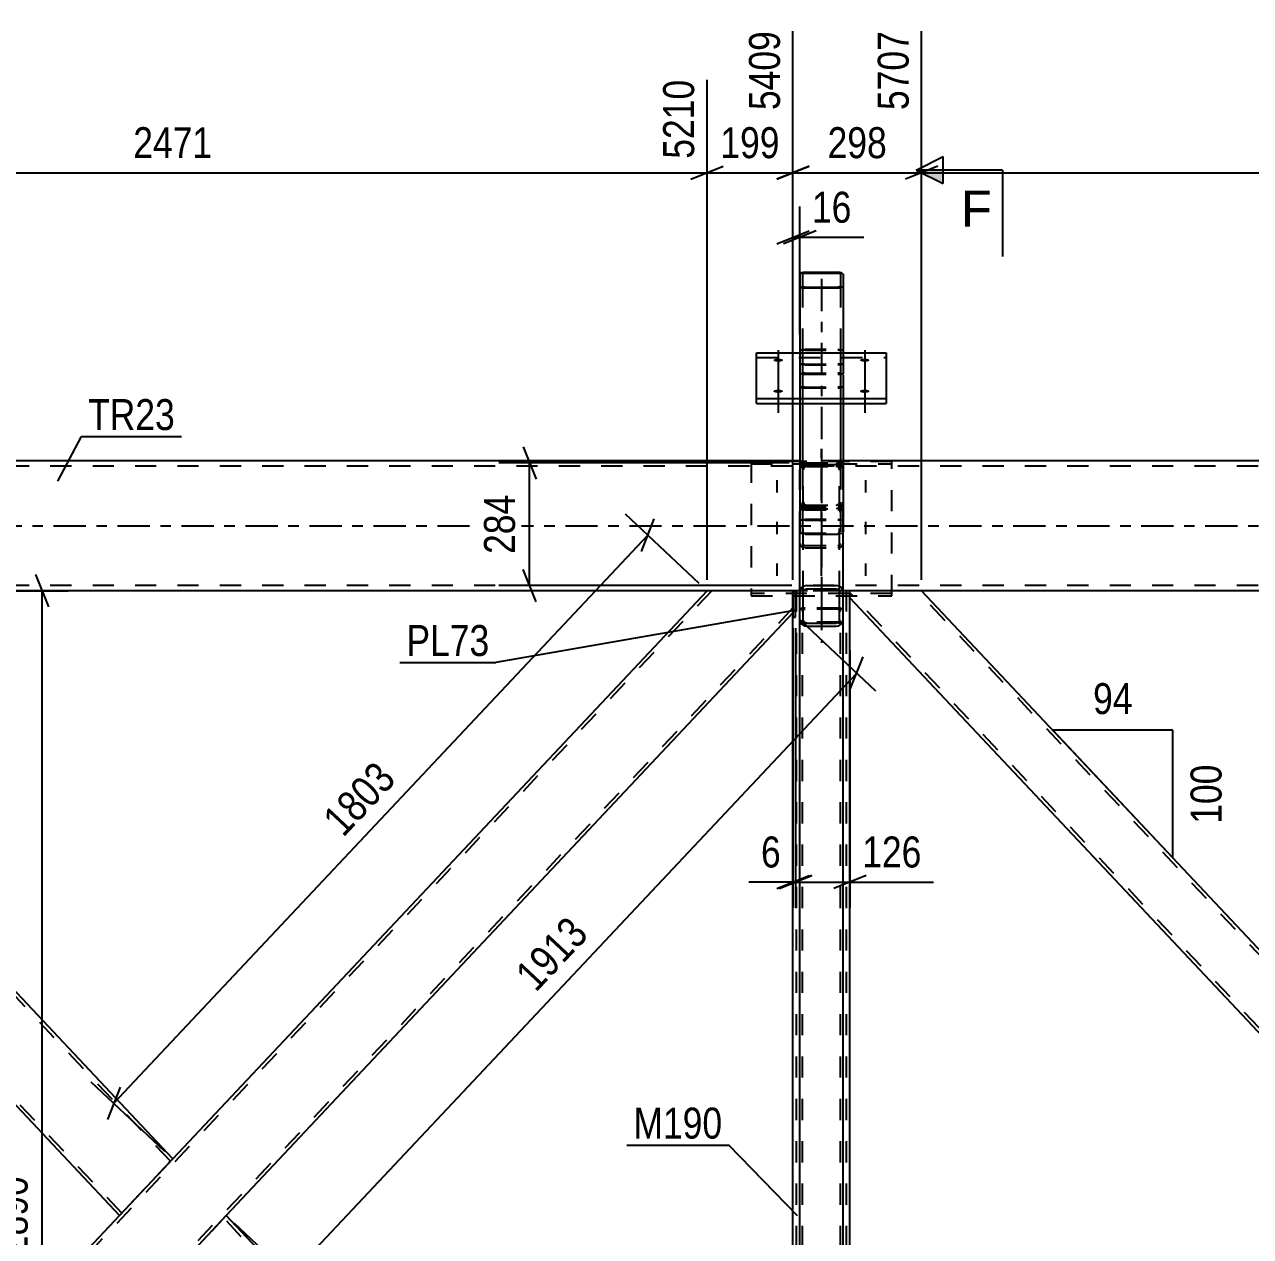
# Model space of a CAD drawing. Header units: millimetres. Extents: x 0 to 1189, y 0 to 841.
# Drawn here: x 322.8 to 436.2, y 567.7 to 679.8 of the extents above; entities that cross this region are included whole.
import ezdxf

# ---------------------------------------------------------------- set-up
doc = ezdxf.new("R2010")
doc.units = ezdxf.units.MM
doc.linetypes.add('DXK_LINE_DOT2', pattern=[3.9198, 1.9599, -1.9599])
doc.linetypes.add('DXK_LINE_DOT3', pattern=[5.9187, 2.979, -0.9799, 0.9799, -0.9799])
doc.styles.add('Arial', font='ARIAL.TTF', dxfattribs={"height": 0.2})
doc.styles.add('Arial Narrow', font='ARIALN.TTF', dxfattribs={"height": 0.2})

# ---------------------------------------------------------------- blocks, each defined once
blk = doc.blocks.new('Part-405118385-1400 - 1390')
at = {"color": 7, "linetype": 'DXK_LINE_DOT2'}
for p, q in [((402.97, 639.41), (389.97, 639.41)), ((389.97, 639.41), (389.97, 626.97)), ((389.97, 639.19), (402.97, 639.19)), ((402.97, 626.97), (402.97, 639.41)), ((402.97, 627.19), (389.97, 627.19)), ((389.97, 626.97), (402.97, 626.97))]:
    blk.add_line(p, q, dxfattribs=at)
blk = doc.blocks.new('Part-405118385-1401 - 1390')
at = {"color": 7, "linetype": 'DXK_LINE_DOT3'}
blk.add_line((396.47, 629.88), (396.47, 640.58), dxfattribs=at)
at = {"color": 7, "linetype": 'DXK_LINE_DOT2'}
for p, q in [((394.5, 638.94), (394.47, 638.77)), ((394.47, 638.77), (394.47, 631.87)), ((394.51, 638.97), (394.5, 638.94)), ((394.71, 638.77), (394.73, 638.87)), ((394.71, 638.77), (394.71, 631.87)), ((394.73, 638.87), (394.78, 638.95)), ((394.95, 639.28), (394.77, 639.24)), ((394.78, 638.95), (394.86, 639.01)), ((394.86, 639.01), (394.95, 639.03)), ((394.95, 639.28), (397.99, 639.28)), ((394.95, 639.03), (397.99, 639.03)), ((398.17, 639.24), (397.99, 639.28)), ((397.99, 639.03), (398.08, 639.01)), ((398.08, 639.01), (398.16, 638.95)), ((398.16, 638.95), (398.21, 638.87)), ((398.21, 638.87), (398.23, 638.77)), ((398.23, 638.77), (398.23, 631.87)), ((398.44, 638.94), (398.43, 638.97)), ((398.47, 638.77), (398.44, 638.94)), ((398.47, 638.77), (398.47, 631.87)), ((394.47, 635.54), (394.51, 635.34)), ((394.61, 635.05), (394.77, 635.14)), ((394.73, 635.44), (394.71, 635.54)), ((394.78, 635.36), (394.73, 635.44)), ((394.77, 635.14), (394.95, 635.18)), ((394.86, 635.3), (394.78, 635.36)), ((394.95, 635.28), (394.86, 635.3)), ((394.95, 635.28), (397.99, 635.28)), ((394.95, 635.18), (397.99, 635.18)), ((398.08, 635.3), (397.99, 635.28)), ((397.99, 635.18), (398.17, 635.14)), ((398.16, 635.36), (398.08, 635.3)), ((398.21, 635.44), (398.16, 635.36)), ((398.17, 635.14), (398.33, 635.05)), ((398.23, 635.54), (398.21, 635.44)), ((398.43, 635.34), (398.47, 635.54)), ((394.47, 634.73), (394.51, 634.9)), ((394.51, 634.9), (394.61, 635.05)), ((394.73, 634.81), (394.71, 634.73)), ((394.78, 634.89), (394.73, 634.81)), ((394.77, 635.07), (394.95, 635.03)), ((394.86, 634.94), (394.78, 634.89)), ((394.95, 634.95), (394.86, 634.94)), ((394.95, 635.03), (397.99, 635.03)), ((394.95, 634.95), (397.99, 634.95)), ((397.99, 635.03), (398.17, 635.07)), ((398.08, 634.94), (397.99, 634.95)), ((398.16, 634.89), (398.08, 634.94)), ((398.21, 634.81), (398.16, 634.89)), ((398.23, 634.73), (398.21, 634.81)), ((398.33, 635.05), (398.43, 634.9)), ((398.43, 634.9), (398.47, 634.73)), ((394.51, 631.7), (394.47, 631.87)), ((394.61, 631.55), (394.51, 631.7)), ((394.71, 631.87), (394.73, 631.79)), ((394.73, 631.79), (394.78, 631.71)), ((394.78, 631.71), (394.86, 631.66)), ((398.08, 631.66), (398.16, 631.71)), ((398.16, 631.71), (398.21, 631.79)), ((398.21, 631.79), (398.23, 631.87)), ((398.43, 631.7), (398.33, 631.55)), ((398.47, 631.87), (398.43, 631.7)), ((394.77, 631.45), (394.61, 631.55)), ((394.95, 631.42), (394.77, 631.45)), ((394.86, 631.66), (394.95, 631.65)), ((394.95, 631.65), (397.99, 631.65)), ((394.95, 631.42), (397.99, 631.42)), ((397.99, 631.65), (398.08, 631.66)), ((398.17, 631.45), (397.99, 631.42)), ((398.33, 631.55), (398.17, 631.45))]:
    blk.add_line(p, q, dxfattribs=at)
for centre, start, end in [((394.97, 638.79), 114.32, 159.2417), ((397.97, 638.79), 20.7583, 65.68), ((394.97, 635.52), 200.7583, 245.68), ((397.97, 635.52), 294.32, 339.2417)]:
    blk.add_arc(centre, 0.496, start, end, dxfattribs=at)
blk = doc.blocks.new('Part-405118385-1491 - 1390')
at = {"color": 2, "linetype": 'Continuous'}
for p, q in [((394.07, 627.46), (393.83, 627.46)), ((393.83, 627.46), (393.83, 625)), ((394.07, 625), (394.07, 627.46)), ((393.83, 625), (394.07, 625))]:
    blk.add_line(p, q, dxfattribs=at)
blk = doc.blocks.new('Bolt-405118385-1552 - 1390')
at = {"color": 1, "linetype": 'DXK_LINE_DOT2'}
for p, q in [((392.37, 636.54), (392.37, 637.67)), ((396.47, 636.54), (396.47, 637.67)), ((400.57, 636.54), (400.57, 637.67)), ((392.37, 632.68), (392.37, 633.82)), ((400.57, 632.68), (400.57, 633.82)), ((392.37, 628.83), (392.37, 629.97)), ((396.47, 628.83), (396.47, 629.97)), ((400.57, 628.83), (400.57, 629.97))]:
    blk.add_line(p, q, dxfattribs=at)
blk = doc.blocks.new('Part-405118385-1550 - 1390')
at = {"color": 2, "linetype": 'Continuous'}
for p, q in [((394.47, 639.46), (177.47, 639.46)), ((634.47, 639.46), (398.47, 639.46)), ((385.91, 627.46), (287.03, 627.46)), ((394.47, 627.46), (394.07, 627.46)), ((634.47, 627.46), (398.47, 627.46))]:
    blk.add_line(p, q, dxfattribs=at)
at = {"color": 7, "linetype": 'DXK_LINE_DOT2'}
for p, q in [((895.47, 638.98), (177.47, 638.98)), ((398.47, 639.46), (394.47, 639.46)), ((895.47, 627.94), (177.47, 627.94)), ((895.47, 627.46), (278.87, 627.46)), ((394.07, 627.46), (385.91, 627.46)), ((398.47, 627.46), (394.47, 627.46))]:
    blk.add_line(p, q, dxfattribs=at)
at = {"color": 7, "linetype": 'DXK_LINE_DOT3'}
blk.add_line((177.47, 633.46), (895.47, 633.46), dxfattribs=at)
blk = doc.blocks.new('Part-405118385-41529 - 1390')
at = {"color": 2, "linetype": 'Continuous'}
for p, q in [((394.51, 656.8), (394.47, 656.74)), ((394.47, 656.74), (394.47, 649.47)), ((394.61, 656.86), (394.51, 656.8)), ((394.77, 656.9), (394.61, 656.86)), ((394.71, 656.74), (394.73, 656.77)), ((394.71, 656.74), (394.71, 655.63)), ((394.73, 656.77), (394.78, 656.8)), ((394.95, 656.91), (394.77, 656.9)), ((394.78, 656.8), (394.86, 656.82)), ((394.86, 656.82), (394.95, 656.82)), ((394.95, 656.91), (397.99, 656.91)), ((394.95, 656.82), (397.99, 656.82)), ((398.17, 656.9), (397.99, 656.91)), ((397.99, 656.82), (398.08, 656.82)), ((398.08, 656.82), (398.16, 656.8)), ((398.16, 656.8), (398.21, 656.77)), ((398.33, 656.86), (398.17, 656.9)), ((398.21, 656.77), (398.23, 656.74)), ((398.23, 656.74), (398.23, 655.63)), ((398.43, 656.8), (398.33, 656.86)), ((398.47, 656.74), (398.43, 656.8)), ((398.47, 656.74), (398.47, 649.47)), ((394.47, 655.63), (394.51, 655.56)), ((394.51, 655.56), (394.61, 655.51)), ((394.61, 655.51), (394.77, 655.47)), ((394.73, 655.6), (394.71, 655.63)), ((394.78, 655.57), (394.73, 655.6)), ((394.86, 655.55), (394.78, 655.57)), ((394.95, 655.54), (394.86, 655.55)), ((394.95, 655.54), (397.99, 655.54)), ((398.08, 655.55), (397.99, 655.54)), ((398.16, 655.57), (398.08, 655.55)), ((398.21, 655.6), (398.16, 655.57)), ((398.17, 655.47), (398.33, 655.51)), ((398.23, 655.63), (398.21, 655.6)), ((398.33, 655.51), (398.43, 655.56)), ((398.43, 655.56), (398.47, 655.63)), ((394.77, 655.47), (394.95, 655.46)), ((394.95, 655.46), (397.99, 655.46)), ((397.99, 655.46), (398.17, 655.47))]:
    blk.add_line(p, q, dxfattribs=at)
at = {"color": 7, "linetype": 'DXK_LINE_DOT2'}
for p, q in [((394.71, 655.63), (394.71, 639.26)), ((398.23, 655.63), (398.23, 639.26)), ((394.47, 649.47), (394.47, 639.26)), ((398.47, 649.47), (398.47, 639.26)), ((398.47, 639.46), (394.47, 639.46)), ((394.47, 639.28), (394.71, 639.28)), ((394.51, 639.2), (394.47, 639.26)), ((394.61, 639.14), (394.51, 639.2)), ((394.77, 639.1), (394.61, 639.14)), ((394.71, 639.26), (394.73, 639.23)), ((394.73, 639.23), (394.78, 639.2)), ((394.95, 639.09), (394.77, 639.1)), ((394.78, 639.2), (394.86, 639.18)), ((394.86, 639.18), (394.95, 639.18)), ((394.95, 639.18), (397.99, 639.18)), ((397.99, 639.09), (394.95, 639.09)), ((397.99, 639.18), (398.08, 639.18)), ((398.17, 639.1), (397.99, 639.09)), ((398.08, 639.18), (398.16, 639.2)), ((398.16, 639.2), (398.21, 639.23)), ((398.33, 639.14), (398.17, 639.1)), ((398.21, 639.23), (398.23, 639.26)), ((398.23, 639.28), (398.47, 639.28)), ((398.43, 639.2), (398.33, 639.14)), ((398.47, 639.26), (398.43, 639.2))]:
    blk.add_line(p, q, dxfattribs=at)
blk = doc.blocks.new('Part-405118385-1679 - 1390')
at = {"color": 2, "linetype": 'Continuous'}
for p, q in [((336.47, 564.4), (341.41, 569.66)), ((393.83, 513.92), (341.41, 569.66)), ((336.47, 564.4), (385.89, 511.86)), ((385.91, 511.86), (393.83, 511.86))]:
    blk.add_line(p, q, dxfattribs=at)
at = {"color": 7, "linetype": 'DXK_LINE_DOT2'}
for p, q in [((393.83, 513.45), (341.19, 569.42)), ((336.69, 564.64), (336.71, 564.65)), ((386.33, 511.86), (336.69, 564.64)), ((393.83, 511.86), (393.83, 513.92)), ((385.89, 511.86), (385.91, 511.86)), ((385.91, 511.86), (385.89, 511.86))]:
    blk.add_line(p, q, dxfattribs=at)
blk = doc.blocks.new('Part-405118385-1724 - 1390')
at = {"color": 7, "linetype": 'DXK_LINE_DOT2'}
for p, q in [((399.11, 627.46), (393.83, 627.46)), ((393.83, 625), (393.83, 627.46)), ((394.15, 511.86), (394.15, 627.46)), ((398.79, 511.86), (398.79, 627.46)), ((399.11, 626.8), (399.11, 627.46)), ((393.83, 511.86), (393.83, 514.32)), ((393.83, 511.86), (399.11, 511.86)), ((399.11, 511.86), (399.11, 512.52))]:
    blk.add_line(p, q, dxfattribs=at)
at = {"color": 2, "linetype": 'Continuous'}
for p, q in [((399.11, 512.52), (399.11, 626.8)), ((393.83, 514.32), (393.83, 625))]:
    blk.add_line(p, q, dxfattribs=at)
blk = doc.blocks.new('Part-405118385-1774 - 1390')
at = {"color": 2, "linetype": 'Continuous'}
for p, q in [((399.11, 626.8), (399.11, 627.46)), ((456.47, 573.51), (405.74, 627.46)), ((452.85, 569.66), (399.11, 626.8)), ((456.03, 573.04), (452.85, 569.66)), ((456.47, 573.51), (456.03, 573.04))]:
    blk.add_line(p, q, dxfattribs=at)
at = {"color": 7, "linetype": 'DXK_LINE_DOT2'}
for p, q in [((405.74, 627.46), (399.11, 627.46)), ((453.07, 569.89), (399.11, 627.26)), ((456.25, 573.28), (405.3, 627.46)), ((456.44, 573.48), (456.03, 573.04)), ((453.07, 569.89), (453.08, 569.91))]:
    blk.add_line(p, q, dxfattribs=at)
blk = doc.blocks.new('Part-405118385-1794 - 1390')
at = {"color": 7, "linetype": 'DXK_LINE_DOT2'}
for p, q in [((386.33, 627.46), (279.11, 513.45)), ((385.89, 627.46), (385.91, 627.46)), ((385.91, 627.46), (385.89, 627.46)), ((393.83, 625.4), (393.83, 627.46)), ((393.83, 625.86), (286.62, 511.86)), ((336.47, 574.91), (331.53, 569.66)), ((341.41, 569.66), (336.47, 564.4))]:
    blk.add_line(p, q, dxfattribs=at)
at = {"color": 2, "linetype": 'Continuous'}
for p, q in [((385.89, 627.46), (336.47, 574.91)), ((393.83, 627.46), (385.91, 627.46)), ((393.83, 625.4), (341.41, 569.66)), ((331.53, 569.66), (279.11, 513.92))]:
    blk.add_line(p, q, dxfattribs=at)
blk = doc.blocks.new('Part-405118385-1799 - 1390')
at = {"color": 2, "linetype": 'Continuous'}
for p, q in [((279.11, 625.4), (279.11, 627.46)), ((287.03, 627.46), (279.11, 627.46)), ((336.47, 574.91), (287.06, 627.46)), ((279.11, 625.4), (331.53, 569.66)), ((336.03, 574.45), (331.53, 569.66)), ((336.34, 574.78), (336.03, 574.45)), ((336.47, 574.91), (336.34, 574.78))]:
    blk.add_line(p, q, dxfattribs=at)
at = {"color": 7, "linetype": 'DXK_LINE_DOT2'}
for p, q in [((336.25, 574.68), (286.62, 627.46)), ((287.06, 627.46), (287.03, 627.46)), ((287.06, 627.46), (287.03, 627.46)), ((279.11, 626.33), (279.11, 625.4)), ((331.75, 569.89), (279.11, 625.86)), ((336.2, 574.62), (336.03, 574.45)), ((336.34, 574.78), (336.25, 574.68)), ((331.75, 569.89), (331.77, 569.91))]:
    blk.add_line(p, q, dxfattribs=at)
blk = doc.blocks.new('Part-405118385-1823 - 1390')
at = {"color": 7, "linetype": 'DXK_LINE_DOT2'}
for p, q in [((393.83, 627.46), (394.07, 627.46)), ((393.83, 627.46), (393.83, 625)), ((394.07, 627.46), (394.07, 625)), ((393.83, 625), (394.07, 625))]:
    blk.add_line(p, q, dxfattribs=at)
blk = doc.blocks.new('Part-405118385-1833 - 1390')
at = {"color": 7, "linetype": 'DXK_LINE_DOT2'}
for p, q in [((394.51, 625.74), (394.47, 625.68)), ((394.47, 624.77), (394.47, 625.68)), ((394.61, 625.8), (394.51, 625.74)), ((394.77, 625.83), (394.61, 625.8)), ((394.71, 625.68), (394.73, 625.71)), ((394.71, 511.86), (394.71, 625.68)), ((394.73, 625.71), (394.78, 625.74)), ((394.95, 625.84), (394.77, 625.83)), ((394.78, 625.74), (394.79, 625.74)), ((394.79, 625.74), (394.86, 625.75)), ((394.86, 625.75), (394.88, 625.76)), ((394.88, 625.76), (394.95, 625.76)), ((397.99, 625.84), (394.95, 625.84)), ((397.99, 625.76), (394.95, 625.76)), ((398.17, 625.83), (397.99, 625.84)), ((397.99, 625.76), (398.08, 625.75)), ((398.08, 625.75), (398.16, 625.74)), ((398.16, 625.74), (398.21, 625.71)), ((398.33, 625.8), (398.17, 625.83)), ((398.21, 625.71), (398.23, 625.68)), ((398.23, 511.86), (398.23, 625.68)), ((398.43, 625.74), (398.33, 625.8)), ((398.47, 625.68), (398.43, 625.74)), ((398.47, 624.77), (398.47, 625.68)), ((394.51, 624.57), (394.61, 624.52)), ((394.61, 624.52), (394.77, 624.48)), ((394.73, 624.6), (394.71, 624.63)), ((394.78, 624.58), (394.73, 624.6)), ((394.77, 624.48), (394.95, 624.47)), ((394.86, 624.56), (394.78, 624.58)), ((394.86, 624.56), (394.89, 624.56)), ((394.89, 624.56), (394.95, 624.55)), ((397.99, 624.55), (394.95, 624.55)), ((394.95, 624.47), (397.99, 624.47)), ((398.08, 624.56), (397.99, 624.55)), ((397.99, 624.47), (398.17, 624.48)), ((398.16, 624.58), (398.08, 624.56)), ((398.21, 624.6), (398.16, 624.58)), ((398.17, 624.48), (398.33, 624.52)), ((398.23, 624.63), (398.21, 624.6)), ((398.43, 624.57), (398.33, 624.52)), ((394.77, 522.62), (394.95, 522.77)), ((394.95, 521.8), (394.86, 521.73)), ((394.95, 522.77), (397.99, 522.77)), ((394.95, 521.8), (397.99, 521.8)), ((397.99, 522.77), (398.17, 522.62)), ((398.08, 521.73), (397.99, 521.8)), ((394.47, 520.84), (394.51, 521.58)), ((394.73, 521.21), (394.71, 520.84)), ((398.23, 520.84), (398.21, 521.21)), ((398.43, 521.58), (398.47, 520.84)), ((398.17, 511.86), (397.99, 511.86)), ((398.33, 511.86), (398.23, 511.86))]:
    blk.add_line(p, q, dxfattribs=at)
at = {"color": 2, "linetype": 'Continuous'}
for p, q in [((394.47, 511.86), (394.47, 624.77)), ((394.47, 624.63), (394.51, 624.57)), ((394.51, 624.57), (394.51, 624.57)), ((398.43, 624.57), (398.47, 624.63)), ((398.43, 624.57), (398.43, 624.57)), ((398.47, 511.86), (398.47, 624.77)), ((397.99, 511.86), (394.47, 511.86)), ((398.33, 511.86), (397.99, 511.86)), ((398.43, 511.86), (398.33, 511.86)), ((398.47, 511.86), (398.43, 511.86))]:
    blk.add_line(p, q, dxfattribs=at)
at = {"color": 7, "linetype": 'DXK_LINE_DOT2'}
for centre, radius, start, end in [((397.31, 521.43), 2.8, 154.9533, 176.9972), ((396.13, 521.14), 1.4, 154.9533, 176.9972), ((396.81, 521.14), 1.4, 3.0028, 25.0467), ((395.63, 521.43), 2.8, 3.0028, 25.0467)]:
    blk.add_arc(centre, radius, start, end, dxfattribs=at)
blk = doc.blocks.new('Part-405118385-1836 - 1390')
at = {"color": 7, "linetype": 'DXK_LINE_DOT3'}
blk.add_line((396.47, 640.58), (396.47, 622.63), dxfattribs=at)
at = {"color": 7, "linetype": 'DXK_LINE_DOT2'}
for p, q in [((394.47, 638.6), (394.51, 638.8)), ((394.47, 632.87), (394.47, 638.6)), ((394.51, 638.8), (394.52, 638.86)), ((394.81, 638.73), (394.79, 638.6)), ((394.79, 627.33), (394.79, 638.6)), ((394.86, 639.23), (395.11, 639.28)), ((395.11, 638.94), (394.99, 638.92)), ((395.11, 639.28), (397.83, 639.28)), ((395.11, 638.94), (397.83, 638.94)), ((397.83, 639.28), (398.07, 639.23)), ((397.95, 638.92), (397.83, 638.94)), ((398.15, 638.6), (398.13, 638.73)), ((398.15, 627.33), (398.15, 638.6)), ((398.42, 638.86), (398.47, 638.6)), ((398.47, 632.87), (398.47, 638.6)), ((394.52, 635.45), (394.47, 635.71)), ((394.79, 635.71), (394.81, 635.58)), ((395.11, 635.03), (394.86, 635.08)), ((394.99, 635.39), (395.11, 635.37)), ((395.11, 635.37), (397.83, 635.37)), ((397.83, 635.37), (397.95, 635.39)), ((398.07, 635.08), (397.83, 635.03)), ((398.13, 635.58), (398.15, 635.71)), ((398.47, 635.71), (398.42, 635.45)), ((395.11, 635.03), (397.83, 635.03)), ((398.47, 624.77), (398.47, 627.33))]:
    blk.add_line(p, q, dxfattribs=at)
at = {"color": 2, "linetype": 'Continuous'}
for p, q in [((394.47, 624.77), (394.47, 632.87)), ((398.47, 627.33), (398.47, 632.87)), ((394.52, 627.56), (394.47, 627.33)), ((394.66, 627.75), (394.52, 627.56)), ((394.86, 627.88), (394.66, 627.75)), ((394.79, 627.33), (394.81, 627.44)), ((394.79, 624.77), (394.79, 627.33)), ((394.81, 627.44), (394.88, 627.54)), ((395.11, 627.93), (394.86, 627.88)), ((394.88, 627.54), (394.99, 627.61)), ((394.99, 627.61), (395.11, 627.63)), ((395.11, 627.93), (397.83, 627.93)), ((395.11, 627.63), (397.83, 627.63)), ((398.07, 627.88), (397.83, 627.93)), ((397.83, 627.63), (397.95, 627.61)), ((397.95, 627.61), (398.06, 627.54)), ((398.06, 627.54), (398.13, 627.44)), ((398.28, 627.75), (398.07, 627.88)), ((398.13, 627.44), (398.15, 627.33)), ((398.15, 624.77), (398.15, 627.33)), ((398.42, 627.56), (398.28, 627.75)), ((398.47, 627.33), (398.42, 627.56)), ((398.47, 624.77), (398.47, 627.33)), ((394.47, 624.77), (394.52, 624.54)), ((394.52, 624.54), (394.66, 624.35)), ((394.66, 624.35), (394.86, 624.22)), ((394.81, 624.66), (394.79, 624.77)), ((394.88, 624.56), (394.81, 624.66)), ((394.86, 624.22), (395.11, 624.17)), ((394.99, 624.49), (394.88, 624.56)), ((395.11, 624.47), (394.99, 624.49)), ((395.11, 624.47), (397.83, 624.47)), ((395.11, 624.17), (397.83, 624.17)), ((397.95, 624.49), (397.83, 624.47)), ((397.83, 624.17), (398.07, 624.22)), ((398.06, 624.56), (397.95, 624.49)), ((398.13, 624.66), (398.06, 624.56)), ((398.07, 624.22), (398.28, 624.35)), ((398.15, 624.77), (398.13, 624.66)), ((398.28, 624.35), (398.42, 624.54)), ((398.42, 624.54), (398.47, 624.77))]:
    blk.add_line(p, q, dxfattribs=at)
at = {"color": 7, "linetype": 'DXK_LINE_DOT2'}
for centre, radius, start, end in [((395.14, 638.63), 0.662, 114.3199, 159.2417), ((395.12, 638.62), 0.331, 114.3199, 159.2417), ((397.82, 638.62), 0.331, 20.7583, 65.6801), ((397.8, 638.63), 0.662, 20.7583, 65.6801), ((395.14, 635.68), 0.662, 200.7583, 245.6801), ((395.12, 635.7), 0.331, 200.7583, 245.6801), ((397.82, 635.7), 0.331, 294.3199, 339.2417), ((397.8, 635.68), 0.662, 294.3199, 339.2417)]:
    blk.add_arc(centre, radius, start, end, dxfattribs=at)
blk = doc.blocks.new('Part-405118385-41522 - 1390')
at = {"color": 7, "linetype": 'DXK_LINE_DOT3'}
blk.add_line((396.47, 656.3), (396.47, 623.99), dxfattribs=at)
at = {"color": 7, "linetype": 'DXK_LINE_DOT2'}
for p, q in [((394.77, 647.57), (394.61, 647.53)), ((394.95, 647.58), (394.77, 647.57)), ((394.95, 647.58), (397.99, 647.58)), ((398.17, 647.57), (397.99, 647.58)), ((398.33, 647.53), (398.17, 647.57)), ((394.51, 647.48), (394.47, 647.42)), ((394.47, 647.42), (394.47, 644.78)), ((394.61, 647.53), (394.51, 647.48)), ((394.71, 647.42), (394.73, 647.45)), ((394.71, 647.42), (394.71, 632.87)), ((394.73, 647.45), (394.78, 647.48)), ((394.78, 647.48), (394.86, 647.49)), ((394.86, 647.49), (394.95, 647.5)), ((394.95, 647.5), (397.99, 647.5)), ((397.99, 647.5), (398.08, 647.49)), ((398.08, 647.49), (398.16, 647.48)), ((398.16, 647.48), (398.21, 647.45)), ((398.21, 647.45), (398.23, 647.42)), ((398.23, 647.42), (398.23, 632.87)), ((398.43, 647.48), (398.33, 647.53)), ((398.47, 647.42), (398.43, 647.48)), ((398.47, 647.42), (398.47, 644.78)), ((394.47, 646.38), (394.51, 646.32)), ((394.51, 646.32), (394.61, 646.26)), ((394.61, 646.26), (394.77, 646.23)), ((394.73, 646.35), (394.71, 646.38)), ((394.78, 646.32), (394.73, 646.35)), ((394.77, 646.23), (394.95, 646.21)), ((394.86, 646.3), (394.78, 646.32)), ((394.95, 646.3), (394.86, 646.3)), ((394.95, 646.3), (397.99, 646.3)), ((394.95, 646.21), (397.99, 646.21)), ((398.08, 646.3), (397.99, 646.3)), ((397.99, 646.21), (398.17, 646.23)), ((398.16, 646.32), (398.08, 646.3)), ((398.21, 646.35), (398.16, 646.32)), ((398.17, 646.23), (398.33, 646.26)), ((398.23, 646.38), (398.21, 646.35)), ((398.33, 646.26), (398.43, 646.32)), ((398.43, 646.32), (398.47, 646.38)), ((394.47, 633.91), (394.51, 633.97)), ((394.51, 633.97), (394.61, 634.02)), ((394.61, 634.02), (394.77, 634.06)), ((394.78, 633.96), (394.73, 633.94)), ((394.77, 634.06), (394.95, 634.07)), ((394.86, 633.98), (394.78, 633.96)), ((394.95, 633.99), (394.86, 633.98)), ((394.95, 634.07), (397.99, 634.07)), ((394.95, 633.99), (397.99, 633.99)), ((397.99, 634.07), (398.17, 634.06)), ((398.08, 633.98), (397.99, 633.99)), ((398.16, 633.96), (398.08, 633.98)), ((398.16, 633.96), (398.17, 633.96)), ((398.17, 634.06), (398.33, 634.02)), ((398.17, 633.96), (398.21, 633.94)), ((398.33, 634.02), (398.43, 633.97)), ((398.43, 633.97), (398.47, 633.91)), ((394.73, 633.94), (394.71, 633.91)), ((394.71, 632.87), (394.73, 632.83)), ((394.73, 632.83), (394.78, 632.81)), ((394.78, 632.81), (394.86, 632.79)), ((398.08, 632.79), (398.16, 632.81)), ((398.16, 632.81), (398.21, 632.83)), ((398.23, 633.91), (398.21, 633.94)), ((398.21, 632.83), (398.23, 632.87)), ((394.86, 632.79), (394.95, 632.78)), ((394.95, 632.78), (397.99, 632.78)), ((397.99, 632.78), (398.08, 632.79))]:
    blk.add_line(p, q, dxfattribs=at)
at = {"color": 2, "linetype": 'Continuous'}
for p, q in [((394.47, 644.78), (394.47, 632.87)), ((398.47, 644.78), (398.47, 632.87)), ((394.51, 632.8), (394.47, 632.87)), ((398.47, 632.87), (398.43, 632.8)), ((394.61, 632.75), (394.51, 632.8)), ((394.77, 632.71), (394.61, 632.75)), ((394.95, 632.7), (394.77, 632.71)), ((394.95, 632.7), (397.99, 632.7)), ((398.17, 632.71), (397.99, 632.7)), ((398.33, 632.75), (398.17, 632.71)), ((398.43, 632.8), (398.33, 632.75))]:
    blk.add_line(p, q, dxfattribs=at)
blk = doc.blocks.new('Part-405118385-41523 - 1390')
at = {"color": 2, "linetype": 'Continuous'}
for p, q in [((390.47, 644.78), (390.47, 649.47)), ((390.47, 649.47), (402.47, 649.47)), ((402.47, 649.47), (402.47, 644.78)), ((390.47, 645.23), (402.47, 645.23)), ((390.47, 644.78), (402.47, 644.78))]:
    blk.add_line(p, q, dxfattribs=at)
at = {"color": 7, "linetype": 'DXK_LINE_DOT2'}
blk.add_line((390.47, 649.02), (402.47, 649.02), dxfattribs=at)
blk = doc.blocks.new('Part-405118385-41528 - 1390')
at = {"color": 7, "linetype": 'DXK_LINE_DOT2'}
for p, q in [((394.47, 649.62), (394.5, 649.68)), ((394.47, 649.47), (394.47, 644.78)), ((394.5, 649.68), (394.61, 649.74)), ((394.61, 649.74), (394.76, 649.78)), ((394.73, 649.65), (394.71, 649.62)), ((394.71, 649.62), (394.71, 639.15)), ((394.78, 649.68), (394.73, 649.65)), ((394.76, 649.78), (394.95, 649.79)), ((394.86, 649.7), (394.78, 649.68)), ((394.95, 649.7), (394.86, 649.7)), ((394.95, 649.79), (397.99, 649.79)), ((394.95, 649.7), (397.99, 649.7)), ((397.99, 649.79), (398.17, 649.78)), ((398.08, 649.7), (397.99, 649.7)), ((398.16, 649.68), (398.08, 649.7)), ((398.21, 649.65), (398.16, 649.68)), ((398.17, 649.78), (398.33, 649.74)), ((398.23, 649.62), (398.21, 649.65)), ((398.23, 649.62), (398.23, 639.15)), ((398.33, 649.74), (398.33, 649.74)), ((398.33, 649.74), (398.43, 649.68)), ((398.43, 649.68), (398.47, 649.62)), ((398.47, 649.62), (398.47, 639.15)), ((394.5, 648.44), (394.47, 648.51)), ((394.61, 648.39), (394.5, 648.44)), ((394.76, 648.35), (394.61, 648.39)), ((394.71, 648.51), (394.73, 648.48)), ((394.73, 648.48), (394.78, 648.45)), ((394.95, 648.34), (394.76, 648.35)), ((394.78, 648.45), (394.86, 648.43)), ((394.86, 648.43), (394.95, 648.42)), ((394.95, 648.42), (397.99, 648.42)), ((394.95, 648.34), (397.99, 648.34)), ((397.99, 648.42), (398.08, 648.43)), ((398.17, 648.35), (397.99, 648.34)), ((398.08, 648.43), (398.16, 648.45)), ((398.16, 648.45), (398.21, 648.48)), ((398.33, 648.39), (398.17, 648.35)), ((398.21, 648.48), (398.23, 648.51)), ((398.43, 648.44), (398.33, 648.39)), ((398.47, 648.51), (398.43, 648.44)), ((398.47, 639.46), (394.47, 639.46)), ((394.47, 639.46), (394.47, 639.15)), ((394.47, 639.28), (394.51, 639.28)), ((394.47, 639.15), (394.5, 639.08)), ((394.5, 639.08), (394.61, 639.02)), ((394.51, 639.28), (394.71, 639.28)), ((394.61, 639.02), (394.76, 638.98)), ((394.73, 639.11), (394.71, 639.15)), ((394.78, 639.08), (394.73, 639.11)), ((394.76, 638.98), (394.95, 638.97)), ((394.86, 639.07), (394.78, 639.08)), ((394.95, 639.06), (394.86, 639.07)), ((394.95, 639.06), (397.99, 639.06)), ((394.95, 638.97), (397.99, 638.97)), ((398.08, 639.07), (397.99, 639.06)), ((397.99, 638.97), (398.17, 638.98)), ((398.16, 639.08), (398.08, 639.07)), ((398.21, 639.11), (398.16, 639.08)), ((398.17, 638.98), (398.33, 639.02)), ((398.23, 639.15), (398.21, 639.11)), ((398.23, 639.28), (398.47, 639.28)), ((398.33, 639.02), (398.43, 639.08)), ((398.43, 639.08), (398.47, 639.15))]:
    blk.add_line(p, q, dxfattribs=at)
at = {"color": 2, "linetype": 'Continuous'}
for p, q in [((394.47, 649.62), (394.47, 649.47)), ((394.47, 649.62), (394.47, 649.62)), ((394.47, 644.78), (394.47, 639.46))]:
    blk.add_line(p, q, dxfattribs=at)
blk = doc.blocks.new('Bolt-405118385-41534 - 1390')
at = {"linetype": 'Continuous'}
for points in [[(392.47, 648.63), (392.38, 648.64), (392.29, 648.65), (392.21, 648.66), (392.14, 648.68), (392.09, 648.71), (392.05, 648.74), (392.03, 648.77), (392.03, 648.8), (392.05, 648.83), (392.09, 648.86), (392.14, 648.88), (392.21, 648.9), (392.29, 648.92), (392.38, 648.93), (392.47, 648.93), (392.56, 648.93), (392.65, 648.92), (392.73, 648.9), (392.8, 648.88), (392.85, 648.86), (392.89, 648.83), (392.91, 648.8), (392.91, 648.77), (392.89, 648.74), (392.85, 648.71), (392.8, 648.68), (392.73, 648.66), (392.65, 648.65), (392.56, 648.64)], [(392.47, 645.76), (392.38, 645.76), (392.29, 645.77), (392.21, 645.79), (392.14, 645.81), (392.09, 645.83), (392.05, 645.86), (392.03, 645.89), (392.03, 645.93), (392.05, 645.96), (392.09, 645.99), (392.14, 646.01), (392.21, 646.03), (392.29, 646.05), (392.38, 646.06), (392.47, 646.06), (392.56, 646.06), (392.65, 646.05), (392.73, 646.03), (392.8, 646.01), (392.85, 645.99), (392.89, 645.96), (392.91, 645.93), (392.91, 645.89), (392.89, 645.86), (392.85, 645.83), (392.8, 645.81), (392.73, 645.79), (392.65, 645.77), (392.56, 645.76)]]:
    blk.add_hatch(color=1, dxfattribs=at).paths.add_polyline_path(points)
at = {"color": 1, "linetype": 'Continuous'}
for p, q in [((392.47, 649.72), (392.47, 646.79)), ((392.47, 646.85), (392.47, 643.92))]:
    blk.add_line(p, q, dxfattribs=at)
blk = doc.blocks.new('Bolt-405118385-41535 - 1390')
at = {"linetype": 'Continuous'}
for points in [[(400.47, 648.63), (400.38, 648.64), (400.29, 648.65), (400.21, 648.66), (400.14, 648.68), (400.09, 648.71), (400.05, 648.74), (400.03, 648.77), (400.03, 648.8), (400.05, 648.83), (400.09, 648.86), (400.14, 648.88), (400.21, 648.9), (400.29, 648.92), (400.38, 648.93), (400.47, 648.93), (400.56, 648.93), (400.65, 648.92), (400.73, 648.9), (400.8, 648.88), (400.85, 648.86), (400.89, 648.83), (400.91, 648.8), (400.91, 648.77), (400.89, 648.74), (400.85, 648.71), (400.8, 648.68), (400.73, 648.66), (400.65, 648.65), (400.56, 648.64)], [(400.47, 645.76), (400.38, 645.76), (400.29, 645.77), (400.21, 645.79), (400.14, 645.81), (400.09, 645.83), (400.05, 645.86), (400.03, 645.89), (400.03, 645.93), (400.05, 645.96), (400.09, 645.99), (400.14, 646.01), (400.21, 646.03), (400.29, 646.05), (400.38, 646.06), (400.47, 646.06), (400.56, 646.06), (400.65, 646.05), (400.73, 646.03), (400.8, 646.01), (400.85, 645.99), (400.89, 645.96), (400.91, 645.93), (400.91, 645.89), (400.89, 645.86), (400.85, 645.83), (400.8, 645.81), (400.73, 645.79), (400.65, 645.77), (400.56, 645.76)]]:
    blk.add_hatch(color=1, dxfattribs=at).paths.add_polyline_path(points)
at = {"color": 1, "linetype": 'Continuous'}
for p, q in [((400.47, 649.72), (400.47, 646.79)), ((400.47, 646.85), (400.47, 643.92))]:
    blk.add_line(p, q, dxfattribs=at)
blk = doc.blocks.new('StraightDimension-405118385-2054 - 1390')
at = {"color": 7, "linetype": 'Continuous'}
for p, q in [((394.07, 624), (394.07, 598.11)), ((399.11, 621.95), (399.11, 598.11)), ((392.57, 599.91), (395.57, 601.11)), ((400.61, 601.11), (397.61, 599.91)), ((394.07, 600.51), (399.11, 600.51)), ((399.11, 600.51), (406.85, 600.51)), ((399.11, 600.51), (406.85, 600.51))]:
    blk.add_line(p, q, dxfattribs=at)
at = {"color": 0}
blk.add_wipeout([(406.32, 601.26), (406.32, 605.46), (399.64, 605.46), (399.64, 601.26)], dxfattribs=at)
at = {"color": 3, "style": 'Arial Narrow'}
blk.add_text('126', height=2.863, dxfattribs=at).set_placement((400.24, 601.86))
blk = doc.blocks.new('StraightDimension-405118385-46446 - 1390')
at = {"color": 7, "linetype": 'Continuous'}
for p, q in [((393.83, 628.46), (393.83, 663)), ((394.47, 651.15), (394.47, 663)), ((392.33, 659.55), (395.33, 660.75)), ((395.97, 660.75), (392.97, 659.55)), ((393.83, 660.15), (394.47, 660.15)), ((394.47, 660.15), (400.38, 660.15)), ((394.47, 660.15), (400.38, 660.15))]:
    blk.add_line(p, q, dxfattribs=at)
at = {"color": 0}
blk.add_wipeout([(399.85, 660.9), (399.85, 665.1), (394.99, 665.1), (394.99, 660.9)], dxfattribs=at)
at = {"color": 3, "style": 'Arial Narrow'}
blk.add_text('16', height=2.863, dxfattribs=at).set_placement((395.59, 661.5))
blk = doc.blocks.new('StraightDimension-405118385-2043 - 1390')
at = {"color": 7, "linetype": 'Continuous'}
for p, q in [((393.83, 624), (393.83, 598.11)), ((394.07, 624), (394.07, 598.11)), ((392.33, 599.91), (395.33, 601.11)), ((395.57, 601.11), (392.57, 599.91)), ((393.83, 600.51), (389.75, 600.51)), ((393.83, 600.51), (389.75, 600.51)), ((393.83, 600.51), (394.07, 600.51))]:
    blk.add_line(p, q, dxfattribs=at)
at = {"color": 0}
blk.add_wipeout([(393.31, 601.26), (393.31, 605.46), (390.28, 605.46), (390.28, 601.26)], dxfattribs=at)
at = {"color": 3, "style": 'Arial Narrow'}
blk.add_text('6', height=2.86, dxfattribs=at).set_placement((390.88, 601.86))
blk = doc.blocks.new('StraightDimension-405118385-2105 - 1390')
at = {"color": 7, "linetype": 'Continuous'}
for p, q in [((385.16, 628.14), (378.35, 634.55)), ((379.83, 631.09), (381.01, 634.1)), ((331.01, 580.05), (380.42, 632.6)), ((335.74, 575.6), (328.93, 582)), ((331.6, 581.55), (330.42, 578.55))]:
    blk.add_line(p, q, dxfattribs=at)
at = {"color": 0}
blk.add_wipeout([(358.09, 609.94), (355.03, 612.81), (349.19, 606.61), (352.25, 603.74)], dxfattribs=at)
at = {"color": 3, "style": 'Arial Narrow'}
blk.add_text('1803', height=2.863, rotation=46.7591, dxfattribs=at).set_placement((352.23, 604.58))
blk = doc.blocks.new('AngleDimension-405118385-2069 - 1390')
at = {"color": 7, "linetype": 'Continuous'}
for p, q in [((417.88, 614.55), (417.88, 614.55)), ((428.98, 614.55), (417.88, 614.55)), ((428.98, 602.74), (417.88, 614.55)), ((428.98, 602.74), (428.98, 614.55))]:
    blk.add_line(p, q, dxfattribs=at)
at = {"color": 0}
for points in [[(425.86, 615.45), (425.86, 619.65), (421, 619.65), (421, 615.45)], [(434.08, 611.99), (429.88, 611.99), (429.88, 605.3), (434.08, 605.3)]]:
    blk.add_wipeout(points, dxfattribs=at)
at = {"color": 3, "style": 'Arial Narrow'}
blk.add_text('94', height=2.863, dxfattribs=at).set_placement((421.6, 616.05))
blk.add_text('100', height=2.863, rotation=90.0002, dxfattribs=at).set_placement((433.48, 605.9))
blk = doc.blocks.new('StraightDimension-405118385-2126 - 1390')
at = {"color": 7, "linetype": 'Continuous'}
for p, q in [((394.56, 624.71), (401.48, 618.2)), ((399.14, 618.34), (400.33, 621.35)), ((347.32, 564.11), (399.73, 619.84)), ((342.14, 568.97), (349.07, 562.46)), ((347.91, 565.61), (346.73, 562.6))]:
    blk.add_line(p, q, dxfattribs=at)
at = {"color": 0}
blk.add_wipeout([(375.9, 595.59), (372.84, 598.47), (367, 592.27), (370.06, 589.39)], dxfattribs=at)
at = {"color": 3, "style": 'Arial Narrow'}
blk.add_text('1913', height=2.863, rotation=46.7591, dxfattribs=at).set_placement((370.04, 590.24))
blk = doc.blocks.new('StraightDimension-405118385-2291 - 1390')
at = {"color": 7, "linetype": 'Continuous'}
for p, q in [((324.99, 625.96), (323.79, 628.96)), ((274.83, 627.46), (326.79, 627.46)), ((324.39, 511.86), (324.39, 627.46)), ((323.79, 513.36), (324.99, 510.36)), ((274.83, 511.86), (326.79, 511.86))]:
    blk.add_line(p, q, dxfattribs=at)
at = {"color": 0}
blk.add_wipeout([(323.64, 573.91), (319.44, 573.91), (319.44, 565.4), (323.64, 565.4)], dxfattribs=at)
at = {"color": 3, "style": 'Arial Narrow'}
blk.add_text('2890', height=2.863, rotation=90.0002, dxfattribs=at).set_placement((323.04, 566))
blk = doc.blocks.new('StraightDimension-405118385-2774 - 1390')
at = {"color": 7, "linetype": 'Continuous'}
for p, q in [((287.06, 628.46), (287.06, 679.23)), ((385.89, 628.46), (385.89, 674.73)), ((288.56, 666.72), (285.56, 665.52)), ((287.06, 666.12), (385.89, 666.12)), ((384.39, 665.52), (387.39, 666.72))]:
    blk.add_line(p, q, dxfattribs=at)
at = {"color": 0}
blk.add_wipeout([(340.73, 666.87), (340.73, 671.07), (332.21, 671.07), (332.21, 666.87)], dxfattribs=at)
at = {"color": 3, "style": 'Arial Narrow'}
blk.add_text('2471', height=2.863, dxfattribs=at).set_placement((332.81, 667.47))
at = {"color": 0, "linetype": 'Continuous'}
blk.add_wipeout([(385.29, 675.33), (381.09, 675.33), (381.09, 666.82), (385.29, 666.82)], dxfattribs=at)
at = {"color": 3, "linetype": 'Continuous', "style": 'Arial Narrow'}
blk.add_text('5210', height=2.863, rotation=90.0002, dxfattribs=at).set_placement((384.69, 667.42))
blk = doc.blocks.new('StraightDimension-405118385-2788 - 1390')
at = {"color": 7, "linetype": 'Continuous'}
for p, q in [((393.83, 628.46), (393.83, 679.23)), ((385.89, 628.46), (385.89, 674.73)), ((384.39, 665.52), (387.39, 666.72)), ((385.89, 666.12), (393.83, 666.12)), ((395.33, 666.72), (392.33, 665.52))]:
    blk.add_line(p, q, dxfattribs=at)
at = {"color": 0}
blk.add_wipeout([(393.2, 666.87), (393.2, 671.07), (386.52, 671.07), (386.52, 666.87)], dxfattribs=at)
at = {"color": 3, "style": 'Arial Narrow'}
blk.add_text('199', height=2.863, dxfattribs=at).set_placement((387.12, 667.47))
at = {"color": 0, "linetype": 'Continuous'}
blk.add_wipeout([(393.23, 679.83), (389.03, 679.83), (389.03, 671.32), (393.23, 671.32)], dxfattribs=at)
at = {"color": 3, "linetype": 'Continuous', "style": 'Arial Narrow'}
blk.add_text('5409', height=2.863, rotation=90.0002, dxfattribs=at).set_placement((392.63, 671.92))
blk = doc.blocks.new('StraightDimension-405118385-2798 - 1390')
at = {"color": 7, "linetype": 'Continuous'}
for p, q in [((393.83, 628.46), (393.83, 679.23)), ((405.74, 628.46), (405.74, 679.23)), ((392.33, 665.52), (395.33, 666.72)), ((393.83, 666.12), (405.74, 666.12)), ((407.24, 666.72), (404.24, 665.52))]:
    blk.add_line(p, q, dxfattribs=at)
at = {"color": 0}
blk.add_wipeout([(403.13, 666.87), (403.13, 671.07), (396.44, 671.07), (396.44, 666.87)], dxfattribs=at)
at = {"color": 3, "style": 'Arial Narrow'}
blk.add_text('298', height=2.863, dxfattribs=at).set_placement((397.04, 667.47))
at = {"color": 0, "linetype": 'Continuous'}
blk.add_wipeout([(405.14, 679.83), (400.94, 679.83), (400.94, 671.32), (405.14, 671.32)], dxfattribs=at)
at = {"color": 3, "linetype": 'Continuous', "style": 'Arial Narrow'}
blk.add_text('5707', height=2.863, rotation=90.0002, dxfattribs=at).set_placement((404.54, 671.92))
blk = doc.blocks.new('StraightDimension-405118385-2808 - 1390')
at = {"color": 7, "linetype": 'Continuous'}
for p, q in [((405.74, 628.46), (405.74, 679.23)), ((507.2, 628.46), (507.2, 674.73)), ((407.24, 666.72), (404.24, 665.52)), ((405.74, 666.12), (507.2, 666.12)), ((505.7, 665.52), (508.7, 666.72))]:
    blk.add_line(p, q, dxfattribs=at)
at = {"color": 0}
blk.add_wipeout([(460.73, 666.87), (460.73, 671.07), (452.21, 671.07), (452.21, 666.87)], dxfattribs=at)
at = {"color": 3, "style": 'Arial Narrow'}
blk.add_text('2537', height=2.863, dxfattribs=at).set_placement((452.81, 667.47))
at = {"color": 0, "linetype": 'Continuous'}
blk.add_wipeout([(506.6, 675.33), (502.4, 675.33), (502.4, 666.82), (506.6, 666.82)], dxfattribs=at)
at = {"color": 3, "linetype": 'Continuous', "style": 'Arial Narrow'}
blk.add_text('8243', height=2.863, rotation=90.0002, dxfattribs=at).set_placement((506, 667.42))
blk = doc.blocks.new('StraightDimension-405118385-30953 - 1390')
at = {"color": 7, "linetype": 'Continuous'}
for p, q in [((368.87, 640.78), (370.07, 637.78)), ((393.47, 639.28), (366.62, 639.28)), ((369.47, 627.93), (369.47, 639.28)), ((370.07, 626.43), (368.87, 629.43)), ((393.47, 627.93), (366.62, 627.93))]:
    blk.add_line(p, q, dxfattribs=at)
at = {"color": 0}
blk.add_wipeout([(368.72, 636.95), (364.52, 636.95), (364.52, 630.26), (368.72, 630.26)], dxfattribs=at)
at = {"color": 3, "style": 'Arial Narrow'}
blk.add_text('284', height=2.863, rotation=90.0002, dxfattribs=at).set_placement((368.12, 630.86))
blk = doc.blocks.new('Mark-405118385-1546 - 1390')
at = {"color": 30, "linetype": 'Continuous'}
for p, q in [((325.83, 637.58), (328.03, 641.72)), ((328.03, 641.72), (337.27, 641.72))]:
    blk.add_line(p, q, dxfattribs=at)
at = {"color": 0}
blk.add_wipeout([(336.67, 642.32), (336.67, 645.32), (328.63, 645.32), (328.63, 642.32)], dxfattribs=at)
blk.add_wipeout([(336.67, 642.32), (336.67, 645.32), (328.63, 645.32), (328.63, 642.32)], dxfattribs=at)
at = {"color": 3, "style": 'Arial Narrow'}
blk.add_text('TR23', height=2.863, dxfattribs=at).set_placement((328.63, 642.32))
blk = doc.blocks.new('Mark-405118385-1487 - 1390')
at = {"color": 30, "linetype": 'Continuous'}
for p in [(393.96, 625.64), (357.48, 620.82)]:
    blk.add_line(p, (366.35, 620.82), dxfattribs=at)
at = {"color": 0}
blk.add_wipeout([(365.75, 621.42), (365.75, 624.42), (358.08, 624.42), (358.08, 621.42)], dxfattribs=at)
blk.add_wipeout([(365.75, 621.42), (365.75, 624.42), (358.08, 624.42), (358.08, 621.42)], dxfattribs=at)
at = {"color": 3, "style": 'Arial Narrow'}
blk.add_text('PL73', height=2.863, dxfattribs=at).set_placement((358.08, 621.42))
blk = doc.blocks.new('Mark-405118385-1720 - 1390')
at = {"color": 30, "linetype": 'Continuous'}
for p in [(378.48, 576.18), (394.25, 569.64)]:
    blk.add_line(p, (387.9, 576.18), dxfattribs=at)
at = {"color": 0}
blk.add_wipeout([(387.3, 576.78), (387.3, 579.78), (379.08, 579.78), (379.08, 576.78)], dxfattribs=at)
blk.add_wipeout([(387.3, 576.78), (387.3, 579.78), (379.08, 579.78), (379.08, 576.78)], dxfattribs=at)
at = {"color": 3, "style": 'Arial Narrow'}
blk.add_text('M190', height=2.863, dxfattribs=at).set_placement((379.08, 576.78))
blk = doc.blocks.new('SectionMark-405118385-34009 - 1390')
at = {"linetype": 'Continuous'}
for points in [[(407.73, 666.37), (407.73, 665.12), (405.23, 666.37)], [(407.73, 483.94), (407.73, 482.69), (405.23, 482.69)]]:
    blk.add_hatch(color=6, dxfattribs=at).paths.add_polyline_path(points)
at = {"color": 6, "linetype": 'Continuous'}
for p, q in [((405.23, 666.37), (407.73, 667.62)), ((407.73, 665.12), (407.73, 667.62)), ((413.23, 666.37), (405.23, 666.37)), ((405.23, 666.37), (407.73, 665.12)), ((413.23, 666.37), (413.23, 658.37)), ((413.23, 482.69), (413.23, 490.69)), ((405.23, 482.69), (407.73, 483.94)), ((407.73, 483.94), (407.73, 481.44)), ((413.23, 482.69), (405.23, 482.69)), ((407.73, 481.44), (405.23, 482.69))]:
    blk.add_line(p, q, dxfattribs=at)
at = {"color": 0, "linetype": 'Continuous'}
for points in [[(412.23, 661.12), (412.23, 664.62), (409.38, 664.62), (409.38, 661.12)], [(412.23, 484.44), (412.23, 487.94), (409.38, 487.94), (409.38, 484.44)]]:
    blk.add_wipeout(points, dxfattribs=at)
at = {"color": 3, "linetype": 'Continuous', "style": 'Arial'}
for p in [(409.38, 661.12), (409.38, 484.44)]:
    blk.add_text('F', height=3.34, dxfattribs=at).set_placement(p)

msp = doc.modelspace()

# ---------------------------------------------------------------- block references
for name in ['Part-405118385-41529 - 1390', 'Part-405118385-41522 - 1390', 'Part-405118385-41523 - 1390', 'Bolt-405118385-41534 - 1390', 'Part-405118385-41528 - 1390', 'Bolt-405118385-41535 - 1390', 'Part-405118385-1550 - 1390', 'Part-405118385-1401 - 1390', 'Part-405118385-1836 - 1390', 'Part-405118385-1400 - 1390', 'Bolt-405118385-1552 - 1390', 'Part-405118385-1794 - 1390', 'Part-405118385-1799 - 1390', 'Part-405118385-1491 - 1390', 'Part-405118385-1724 - 1390', 'Part-405118385-1823 - 1390', 'Part-405118385-1774 - 1390', 'Part-405118385-1833 - 1390', 'Part-405118385-1679 - 1390']:
    msp.add_blockref(name, (0, 0))

# ---------------------------------------------------------------- next in the draw order: block references
for name in ['StraightDimension-405118385-46446 - 1390', 'StraightDimension-405118385-2105 - 1390', 'StraightDimension-405118385-2291 - 1390', 'StraightDimension-405118385-2054 - 1390', 'AngleDimension-405118385-2069 - 1390']:
    msp.add_blockref(name, (0, 0))

# ---------------------------------------------------------------- next in the draw order: block references
for name in ['StraightDimension-405118385-2774 - 1390', 'StraightDimension-405118385-2043 - 1390']:
    msp.add_blockref(name, (0, 0))

# ---------------------------------------------------------------- next in the draw order: block references
for name in ['StraightDimension-405118385-2788 - 1390', 'Mark-405118385-1546 - 1390', 'StraightDimension-405118385-2126 - 1390']:
    msp.add_blockref(name, (0, 0))

# ---------------------------------------------------------------- next in the draw order: block references
for name in ['StraightDimension-405118385-2798 - 1390', 'Mark-405118385-1487 - 1390', 'Mark-405118385-1720 - 1390']:
    msp.add_blockref(name, (0, 0))

# ---------------------------------------------------------------- next in the draw order: block references
for name in ['StraightDimension-405118385-2808 - 1390', 'StraightDimension-405118385-30953 - 1390']:
    msp.add_blockref(name, (0, 0))

# ---------------------------------------------------------------- next in the draw order: block references
msp.add_blockref('SectionMark-405118385-34009 - 1390', (0, 0))

doc.saveas('drawing.dxf')
